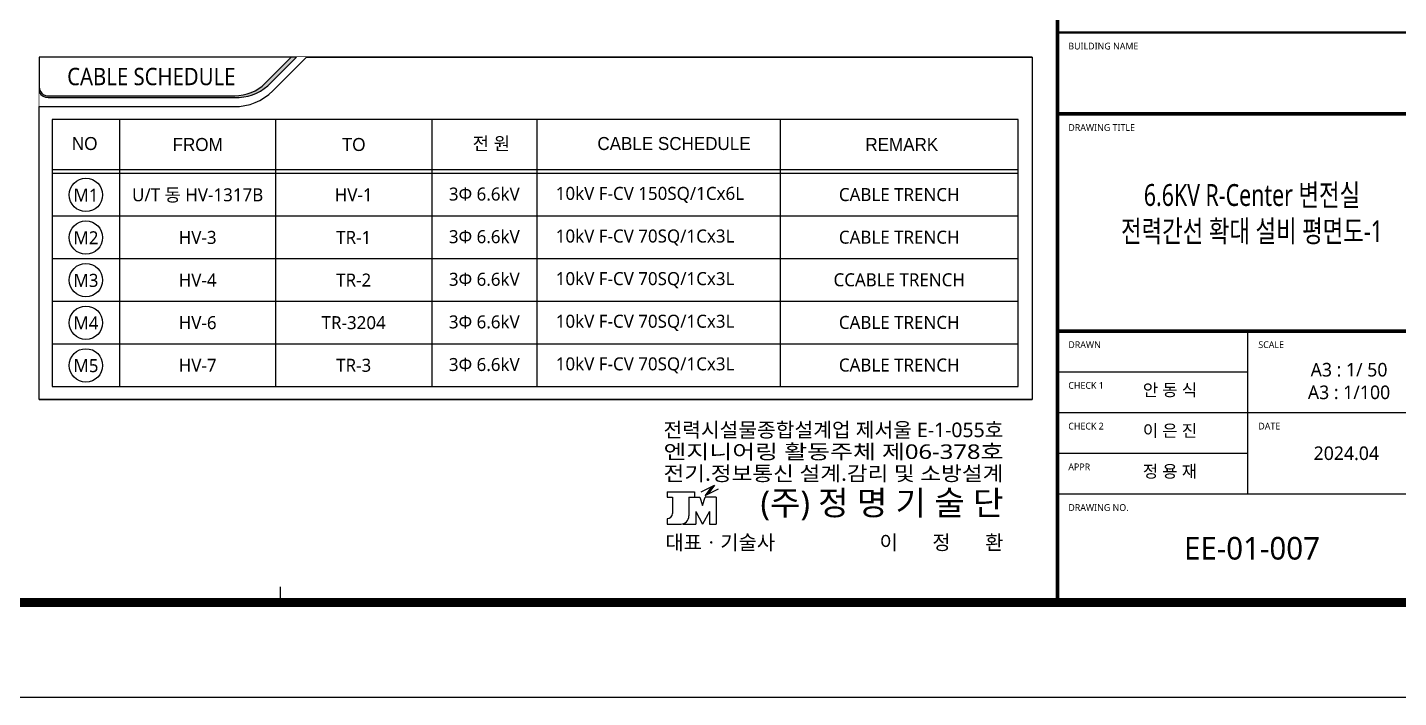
# Model space of a CAD drawing. Header units: millimetres. Extents: x 3355 to 129505, y 4600 to 34300.
# Drawn here: x 28645 to 43800, y 4600 to 12007 of the extents above; entities that cross this region are included whole.
import ezdxf
from ezdxf.enums import TextEntityAlignment as Align
from ezdxf.xclip import XClip

# ---------------------------------------------------------------- set-up
doc = ezdxf.new("R2010")
doc.units = ezdxf.units.MM
doc.header["$LTSCALE"] = 800
doc.header["$XCLIPFRAME"] = 0
for name, pattern in [('CEN', [62, 60, -1, 0, -1]), ('CONTINOUS', [0]), ('점선1', [2, 1.25, -0.75])]:
    doc.linetypes.add(name, pattern=pattern)
for name, color, linetype in [('arch', 8, 'Continuous'), ('S', 4, 'Continuous'), ('SYM', 3, 'Continuous'), ('TEXT', 3, 'Continuous'), ('XR-SHEET(통신)$0$WD-E$0$WD', 6, 'Continuous'), ('XR-SHEET-SHT', 5, 'Continuous'), ('XR-SHEET-TEXT', 3, 'Continuous'), ('XREF', 7, 'CEN'), ('글씨', 2, 'CONTINOUS'), ('전선스케즐', 2, 'Continuous')]:
    doc.layers.add(name, color=color, linetype=linetype)
doc.layers.add('XR-SHEET-TEMP', color=171, linetype='Continuous', plot=False)
doc.layers.add('건축도면', color=9, linetype='Continuous', lineweight=25)
doc.styles.add('GHS', font='malgun.ttf')
doc.styles.add('XR-SHEET$0$XREF-Form$0$맑은고딕', font='malgun.ttf')
doc.styles.add('XR-SHEET(통신)$0$WD-E$0$GHS', font='malgun.ttf')
doc.styles.add('맑은고딕', font='malgun.ttf')
doc.styles.add('맑은고딕B', font='malgunbd.ttf')
doc.styles.add('울릉도', font='')
doc.styles.get('울릉도').set_extended_font_data('HY울릉도L')

# ---------------------------------------------------------------- blocks, each defined once
blk = doc.blocks.new('XR-현황측량도')
at = {"color": 0}
blk.add_lwpolyline([(87949, 77003, 0.113814), (91117, 74545, 0.13394), (93095, 74047), (94071, 74047), (99828, 74046), (108550, 74046), (116948, 74022), (126987, 74021), (128740, 73975), (135159, 74063), (143027, 74044), (151690, 74037), (154883, 74051), (162789, 74142), (171655, 74152), (178948, 74224), (185441, 74258), (186412, 74405), (193068, 76972, 0.271364), (196517, 81929), (196870, 86053), (196859, 91789), (196871, 109951)], format="xyb", dxfattribs=at)
blk.add_lwpolyline([(154883, 74051), (160043, 76594), (166254, 77087), (174070, 77402), (176496, 77803)], dxfattribs=at)
blk = doc.blocks.new('XR-PLAN', base_point=(461, 408))
at = {"layer": 'arch'}
ref = blk.add_blockref('XR-현황측량도', (-77510, -35338), dxfattribs=at)
XClip(ref).set_block_clipping_path([(86810.4680804907, 39538.2997129494), (224210.4680804907, 149938.2997129495)])
blk = doc.blocks.new('A$C73120EFD')
at = {"layer": 'XR-SHEET(통신)$0$WD-E$0$WD', "color": 4}
for p, q in [((-26494, 7105), (-26082, 7309)), ((-26165, 7268), (-26370, 6991)), ((-26082, 7309), (-26288, 7031)), ((-26266, 7131), (-26153, 7214)), ((-26245, 7160), (-26132, 7242)), ((-26224, 7188), (-26111, 7270)), ((-26203, 7216), (-26090, 7298)), ((-26183, 7244), (-26117, 7292)), ((-27546, 7102), (-27546, 6933)), ((-27546, 7102), (-26702, 7102)), ((-27546, 6933), (-27377, 6933)), ((-27377, 6933), (-27377, 6434)), ((-26871, 6933), (-26871, 6358)), ((-26871, 6933), (-26534, 6933)), ((-26702, 7102), (-26702, 6933)), ((-26534, 6933), (-26449, 6680)), ((-26449, 6680), (-26365, 6933)), ((-26370, 6991), (-25958, 7194)), ((-26370, 6991), (-26257, 7073)), ((-26027, 6933), (-26365, 6933)), ((-26349, 7019), (-26236, 7101)), ((-26328, 7047), (-26215, 7129)), ((-26314, 7018), (-26278, 7045)), ((-26308, 7075), (-26194, 7157)), ((-26287, 7103), (-26173, 7186)), ((-26027, 6933), (-26027, 6105)), ((-26660, 6490), (-26449, 6105)), ((-26660, 6490), (-26660, 6105)), ((-26238, 6490), (-26449, 6105)), ((-26238, 6490), (-26238, 6105)), ((-27546, 6273), (-27546, 6105)), ((-27546, 6273), (-27538, 6273)), ((-27546, 6105), (-27124, 6105)), ((-27052, 6115), (-27052, 6105)), ((-27052, 6105), (-26660, 6105)), ((-26238, 6105), (-26027, 6105))]:
    blk.add_line(p, q, dxfattribs=at)
for centre, radius in [((-27538, 6434), 160), ((-27124, 6358), 253)]:
    blk.add_arc(centre, radius, 270, 0, dxfattribs=at)
at = {"layer": 'XR-SHEET(통신)$0$WD-E$0$WD', "color": 4, "style": 'XR-SHEET(통신)$0$WD-E$0$GHS'}
for s, width, p, p2 in [('전력시설물종합설계업 제서울 E-1-055호', 0.91927, (-27655, 8791), (-17155, 8791)), ('엔지니어링 활동주체 제06-378호', 1.128043, (-27655, 8118), (-17155, 8118)), ('전기.정보통신 설계.감리 및 소방설계', 1.016896, (-27655, 7445), (-17155, 7445))]:
    blk.add_text(s, height=450, dxfattribs=dict(at, width=width)).set_placement(p, p2, align=Align.FIT)
for s, height, p in [('(주) 정 명 기 술 단', 750, (-17155, 6387)), ('이       정       환', 450, (-17155, 5315))]:
    blk.add_text(s, height=height, dxfattribs=at).set_placement(p, align=Align.RIGHT)
blk.add_text('대표ㆍ기술사 ', height=450, dxfattribs=at).set_placement((-27597, 5315))
blk = doc.blocks.new('XR-SHEET$0$XREF-Form$0$xr-form$0$TITLE')
at = {"layer": 'XR-SHEET-TEXT', "color": 4, "style": '맑은고딕B'}
for tag, height, p in [('TITLE1', 6, (776, 116.69)), ('TITLE4', 6, (776, 111.7)), ('TITLE2', 6, (776, 107.09)), ('TITLE5', 6, (776, 102.09)), ('TITLE3', 6, (776, 97.38)), ('A0.00', 7, (775.56, 32.33))]:
    blk.add_attdef(tag, text='', height=height, dxfattribs=at).set_placement(p, align=Align.MIDDLE_CENTER)
at = {"layer": 'XR-SHEET-TEXT', "color": 3, "style": 'XR-SHEET$0$XREF-Form$0$맑은고딕'}
for tag, p in [('NAME-1', (752.37, 76.33)), ('NAME-2', (752.37, 67.33)), ('NAME-3', (752.37, 58.33)), ('NAME-4', (752.37, 49.33))]:
    blk.add_attdef(tag, text='', height=2.7, dxfattribs=at).set_placement(p, align=Align.MIDDLE_LEFT)
for tag, p in [('SCALE-A1', (796.39, 73.17)), ('SCALE-A3', (796.39, 68.31)), ('DATE', (797.36, 53.01))]:
    blk.add_attdef(tag, text='', height=3, dxfattribs=at).set_placement(p, align=Align.MIDDLE)
blk = doc.blocks.new('XR-FORM-EE', base_point=(461, 408))
at = {"layer": 'XR-SHEET-SHT', "color": 5}
for p, q in [((146700, 25800), (163900, 25800)), ((155100, 16200), (155100, 9000)), ((146700, 14400), (155100, 14400)), ((146700, 12600), (163900, 12600)), ((146700, 10800), (155100, 10800)), ((146700, 9000), (163900, 9000))]:
    blk.add_line(p, q, dxfattribs=at)
blk.add_lwpolyline([(0, 118800), (168200, 118800), (168200, 0), (0, 0)], close=True, dxfattribs=at)
at = {"layer": 'XR-SHEET-SHT', "color": 5, "const_width": 400}
blk.add_lwpolyline([(9300, 114600), (163900, 114600), (163900, 4200), (9300, 4200)], close=True, dxfattribs=at)
at = {"layer": 'XR-SHEET-SHT', "color": 5}
for points, const_width in [([(146700, 114600), (146700, 4200)], 160), ([(146700, 29400), (163900, 29400)], 114), ([(146700, 25800), (163900, 25800)], 160), ([(146700, 25800), (163900, 25800)], 140), ([(146700, 16200), (163900, 16200)], 160)]:
    blk.add_lwpolyline(points, dxfattribs=dict(at, const_width=const_width))
at = {"layer": 'XR-SHEET-TEMP'}
blk.add_line((112350, 4200), (112350, 4900), dxfattribs=at)
at = {"layer": 'S', "xscale": 1.431220871780062, "yscale": 1.431220896772468, "zscale": 1.431220886775505}
blk.add_blockref('A$C73120EFD', (168863, -1070), dxfattribs=at)
at = {"layer": 'XR-SHEET-TEXT', "color": 3}
ref = blk.add_blockref('XR-SHEET$0$XREF-Form$0$xr-form$0$TITLE', (0, -297), dxfattribs=dict(at, xscale=200, yscale=200, zscale=200))
ref.add_attrib('NAME-2', '안 동 식', dxfattribs={"color": 3, "height": 540, "style": '맑은고딕'}).set_placement((150474, 13169), align=Align.BOTTOM_LEFT)
ref.add_attrib('NAME-3', '이 은 진', dxfattribs={"color": 3, "height": 540, "style": '맑은고딕'}).set_placement((150474, 11369), align=Align.BOTTOM_LEFT)
ref.add_attrib('NAME-4', '정 용 재', dxfattribs={"color": 3, "height": 540, "style": '맑은고딕'}).set_placement((150474, 9569), align=Align.BOTTOM_LEFT)
ref.add_attrib('DATE', '2024.04', dxfattribs={"color": 3, "height": 600, "style": '맑은고딕'}).set_placement((159471, 10800), align=Align.MIDDLE)
at = {"layer": 'XR-SHEET-SHT', "color": 7, "style": 'XR-SHEET$0$XREF-Form$0$맑은고딕'}
for s, p in [('BUILDING NAME', (147180, 28800)), ('DRAWING TITLE', (147180, 25200)), ('DRAWN', (147180, 15600)), ('SCALE', (155580, 15600)), ('CHECK 1', (147180, 13800)), ('CHECK 2', (147180, 12000)), ('DATE', (155580, 12000)), ('APPR', (147180, 10200)), ('DRAWING NO.', (147180, 8400))]:
    blk.add_text(s, height=300, dxfattribs=at).set_placement(p, align=Align.MIDDLE_LEFT)

msp = doc.modelspace()

# ---------------------------------------------------------------- linework, layer by layer
at = {"layer": 'SYM'}
msp.add_lwpolyline([(39748.91001, 11678.36122), (28775.44969, 11678.10776), (28775.23955, 7896.46772), (39748.87538, 7896.46772)], close=True, dxfattribs=at)

# ---------------------------------------------------------------- block references
at = {"layer": '건축도면', "color": 1, "linetype": '점선1', "ltscale": 0.2}
ref = msp.add_blockref('XR-PLAN', (-49033.32308, -27635.43025), dxfattribs=at)
XClip(ref).set_block_clipping_path([(56227.7345986668, 39479.2603850555), (77438.0684519374, 60194.2361228569)])
ref = msp.add_blockref('XR-PLAN', (-6983.32308, -27635.43025), dxfattribs=at)
XClip(ref).set_block_clipping_path([(56227.7345986668, 39479.2603850555), (77438.0684519374, 60194.2361228569)])

# ---------------------------------------------------------------- texts
at = {"layer": 'TEXT', "style": 'GHS', "width": 0.75}
for s, p in [('6.6KV R-Center 변전실', (42179.59713, 10154.74009)), ('전력간선 확대 설비 평면도-1', (42179.59713, 9754.74009))]:
    msp.add_text(s, height=241.4841936, dxfattribs=at).set_placement(p, align=Align.MIDDLE_CENTER)
at = {"layer": 'TEXT', "style": 'GHS'}
for s, height, p in [('A3 : 1/ 50', 150, (43252.15974, 8224.09288)), ('A3 : 1/100', 150, (43252.15974, 7974.09288)), ('EE-01-007', 250, (42179.59713, 6250.43465))]:
    msp.add_text(s, height=height, dxfattribs=at).set_placement(p, align=Align.MIDDLE_CENTER)

# ---------------------------------------------------------------- next in the draw order: wipeouts: each hides what was drawn before it
msp.add_wipeout([(39748.91001, 11678.36122), (28775.44969, 11678.10776), (28775.23955, 7896.46772), (39748.87538, 7896.46772)]).dxf.layer = 'SYM'

# ---------------------------------------------------------------- next in the draw order: hatches: boundary and pattern name
at = {"layer": 'SYM'}
h = msp.add_hatch(color=256, dxfattribs=at)
edge = h.paths.add_edge_path()
edge.add_arc((28874.13077, 11349.01022), 98.68109, 180, 270)
edge.add_line((28874.13077, 11250.32914), (30936.02637, 11250.32914))
edge.add_arc((30932.71496, 11735.44277), 485.12493, 270.391098577, 314.608901422)
edge.add_line((31273.40057, 11390.0741), (31561.43422, 11678.10776))
edge.add_line((31561.43422, 11678.10776), (31619.35552, 11678.10776))
edge.add_line((31619.35552, 11678.10776), (31302.36122, 11361.11345))
edge.add_arc((30958.10659, 11761.09544), 527.728, 267.60810539, 310.717767026, ccw=False)
edge.add_line((30936.08222, 11233.82722), (28874.13077, 11233.82722))
edge.add_arc((28874.13077, 11349.01022), 115.183, 211.048270857, 270, ccw=False)
edge.add_line((28775.44969, 11289.60343), (28775.44969, 11349.01022))

# ---------------------------------------------------------------- next in the draw order: linework, layer by layer
for points in [[(28775.44969, 11349.01022, 0.4142135624), (28874.13077, 11250.32914), (30936.02637, 11250.32914, 0.1953667434), (31273.40057, 11390.0741), (31561.43422, 11678.10776)], [(31561.43422, 11678.10776), (28775.44969, 11678.10776), (28775.44969, 11349.01022, 0.4142135624), (28874.13077, 11250.32914), (30936.02637, 11250.32914, 0.1953667434), (31273.40057, 11390.0741), (31561.43422, 11678.10776)], [(28775.44969, 11349.01022), (28775.44969, 11289.60343, 0.2630528203), (28874.13077, 11233.82722), (30936.08222, 11233.82722, 0.1903517136), (31302.36122, 11361.11345)]]:
    msp.add_lwpolyline(points, format="xyb", dxfattribs=at)
for points in [[(31302.36122, 11361.11345), (31619.35552, 11678.10776), (31561.43422, 11678.10776)], [(31357.14354, 11305.78903), (31729.46227, 11678.10776), (39748.91001, 11678.36122), (39748.87538, 7896.46772)], [(39748.87538, 7896.46772), (28775.23955, 7896.46772), (28775.44968, 11131.51536), (30929.02022, 11131.51536)]]:
    msp.add_lwpolyline(points, dxfattribs=at)
msp.add_arc((30932.71496, 11735.44277), 603.93871, 269.649477228, 314.649476991, dxfattribs=at)
at = {"layer": '글씨', "color": 6}
for centre in [(29291.47526, 10155.86315), (29291.47526, 9684.88191), (29291.47526, 9213.90066), (29291.47526, 8742.91942), (29291.47526, 8271.93818)]:
    msp.add_circle(centre, 184.437, dxfattribs=at)
at = {"layer": '전선스케즐', "color": 6}
for p, q in [((28919.19969, 10987.76536), (28919.19968, 8040.21144)), ((29663.7508, 10987.76536), (29663.7508, 8040.21772)), ((29663.7508, 10987.76536), (29663.7508, 8040.21772)), ((29663.75081, 10987.76536), (29663.7508, 8040.21772)), ((29663.7508, 10987.76536), (29663.7508, 8040.21772)), ((31388.28747, 10987.76536), (31388.28746, 8040.21772)), ((33112.82413, 10987.76536), (33112.82413, 8040.21772)), ((33112.82413, 10987.76536), (33112.82413, 8040.21772)), ((34276.10224, 10987.76536), (34276.10224, 8040.21772)), ((36965.78253, 10987.76536), (36965.78252, 8040.21772)), ((28919.19969, 10438.24265), (39595.54203, 10438.24265)), ((28919.19969, 10395.11765), (39595.54203, 10395.11765)), ((28919.19969, 10395.11765), (39595.54203, 10395.11765)), ((28919.19969, 10395.11765), (39595.54203, 10395.11765)), ((28919.19969, 10395.11765), (39595.54203, 10395.11765)), ((36827.19822, 10395.11765), (39595.54203, 10395.11765)), ((28919.19968, 9924.13641), (39595.54203, 9924.13641)), ((36827.19821, 9924.13641), (39595.54203, 9924.13641)), ((28919.19968, 9453.15516), (39595.54203, 9453.15516)), ((36827.19822, 9453.15516), (39595.54203, 9453.15516)), ((28919.19968, 8982.17392), (39595.54203, 8982.17392)), ((36827.19822, 8982.17392), (39595.54203, 8982.17392)), ((28919.19968, 8511.19268), (39595.54203, 8511.19268)), ((28919.19968, 8511.19268), (39595.54202, 8511.19268)), ((36827.19822, 8511.19268), (39595.54203, 8511.19268)), ((28919.19967, 8040.21772), (39595.54202, 8040.21772)), ((28919.19968, 8040.21772), (39595.54203, 8040.21772)), ((28919.19968, 8040.21772), (39595.54202, 8040.21772)), ((28919.19968, 8040.21772), (39595.54203, 8040.21772)), ((28919.19968, 8040.21772), (39595.54203, 8040.21772)), ((28919.19968, 8040.21144), (39595.54203, 8040.21144)), ((28919.19968, 8040.21144), (39595.54203, 8040.21144)), ((36827.19821, 8040.21144), (39595.54203, 8040.21144))]:
    msp.add_line(p, q, dxfattribs=at)
msp.add_lwpolyline([(28919.19968, 8040.21144), (39595.54203, 8040.21144), (39595.54203, 10987.76536), (28919.19969, 10987.76536)], dxfattribs=at)

# ---------------------------------------------------------------- next in the draw order: block references
at = {"layer": 'XREF', "xscale": 0.25, "yscale": 0.25, "zscale": 0.25}
msp.add_blockref('XR-FORM-EE', (3469.85398, 4702.54534), dxfattribs=at)

# ---------------------------------------------------------------- next in the draw order: texts
at = {"color": 3, "style": 'GHS'}
for s, p in [('10kV F-CV 150SQ/1Cx6L', (34484.23817, 10100.6666)), ('10kV F-CV 70SQ/1Cx3L', (34484.23817, 9629.68536)), ('10kV F-CV 70SQ/1Cx3L', (34484.23817, 9158.70412)), ('10kV F-CV 70SQ/1Cx3L', (34484.23817, 8687.72288)), ('10kV F-CV 70SQ/1Cx3L', (34484.23815, 8216.75275))]:
    msp.add_text(s, height=143.75, dxfattribs=at).set_placement(p)
at = {"layer": 'SYM', "style": 'GHS', "width": 0.9}
msp.add_text('CABLE SCHEDULE', height=191.6666667, dxfattribs=at).set_placement((30014.14876, 11464.21845), align=Align.MIDDLE_CENTER)
at = {"layer": '글씨', "color": 3, "style": 'GHS'}
for s, p in [('M1', (29291.47525, 10153.19164)), ('M2', (29291.47525, 9682.2104)), ('M3', (29291.47525, 9211.22915)), ('M4', (29291.47526, 8740.24791)), ('M5', (29291.47526, 8269.26667))]:
    msp.add_text(s, height=143.75, dxfattribs=at).set_placement(p, align=Align.MIDDLE_CENTER)
at = {"layer": '전선스케즐', "color": 6, "style": '울릉도'}
for s, p in [('NO', (29136.51841, 10651.95412)), ('전 원', (33565.20995, 10651.95412)), ('CABLE SCHEDULE', (34944.72847, 10651.95412)), ('REMARK', (37906.46367, 10641.22653))]:
    msp.add_text(s, height=143.75, dxfattribs=at).set_placement(p)
for s, p in [('FROM', (30526.01913, 10713.004)), ('TO', (32250.5558, 10713.004))]:
    msp.add_text(s, height=143.75, dxfattribs=at).set_placement(p, align=Align.MIDDLE_CENTER)
at = {"layer": '전선스케즐', "color": 3, "style": 'GHS'}
for s, p in [('U/T 동 HV-1317B', (30526.01914, 10156.95552)), ('HV-1', (32250.55582, 10156.95552)), ('HV-3', (30526.01914, 9685.97427)), ('TR-1', (32250.55581, 9685.97427)), ('HV-4', (30526.01914, 9214.99303)), ('TR-2', (32250.55582, 9214.99303)), ('HV-6', (30526.01914, 8744.01179)), ('TR-3204', (32250.55582, 8744.01179)), ('HV-7', (30526.01912, 8273.04311)), ('TR-3', (32250.55579, 8273.04311))]:
    msp.add_text(s, height=143.75, dxfattribs=at).set_placement(p, align=Align.MIDDLE_CENTER)
for s, p in [('3Ф 6.6kV', (33694.46319, 10168.57305)), ('CABLE TRENCH', (38280.66228, 10159.63017)), ('3Ф 6.6kV', (33694.46319, 9697.59181)), ('CABLE TRENCH', (38280.66228, 9688.64892)), ('3Ф 6.6kV', (33694.46319, 9226.61056)), ('CCABLE TRENCH', (38280.66228, 9217.66768)), ('3Ф 6.6kV', (33694.46319, 8755.62932)), ('CABLE TRENCH', (38280.66228, 8746.68644)), ('3Ф 6.6kV', (33694.46317, 8284.66064)), ('CABLE TRENCH', (38280.66226, 8275.71776))]:
    msp.add_text(s, height=143.75, dxfattribs=at).set_placement(p, align=Align.MIDDLE)

doc.saveas('drawing.dxf')
